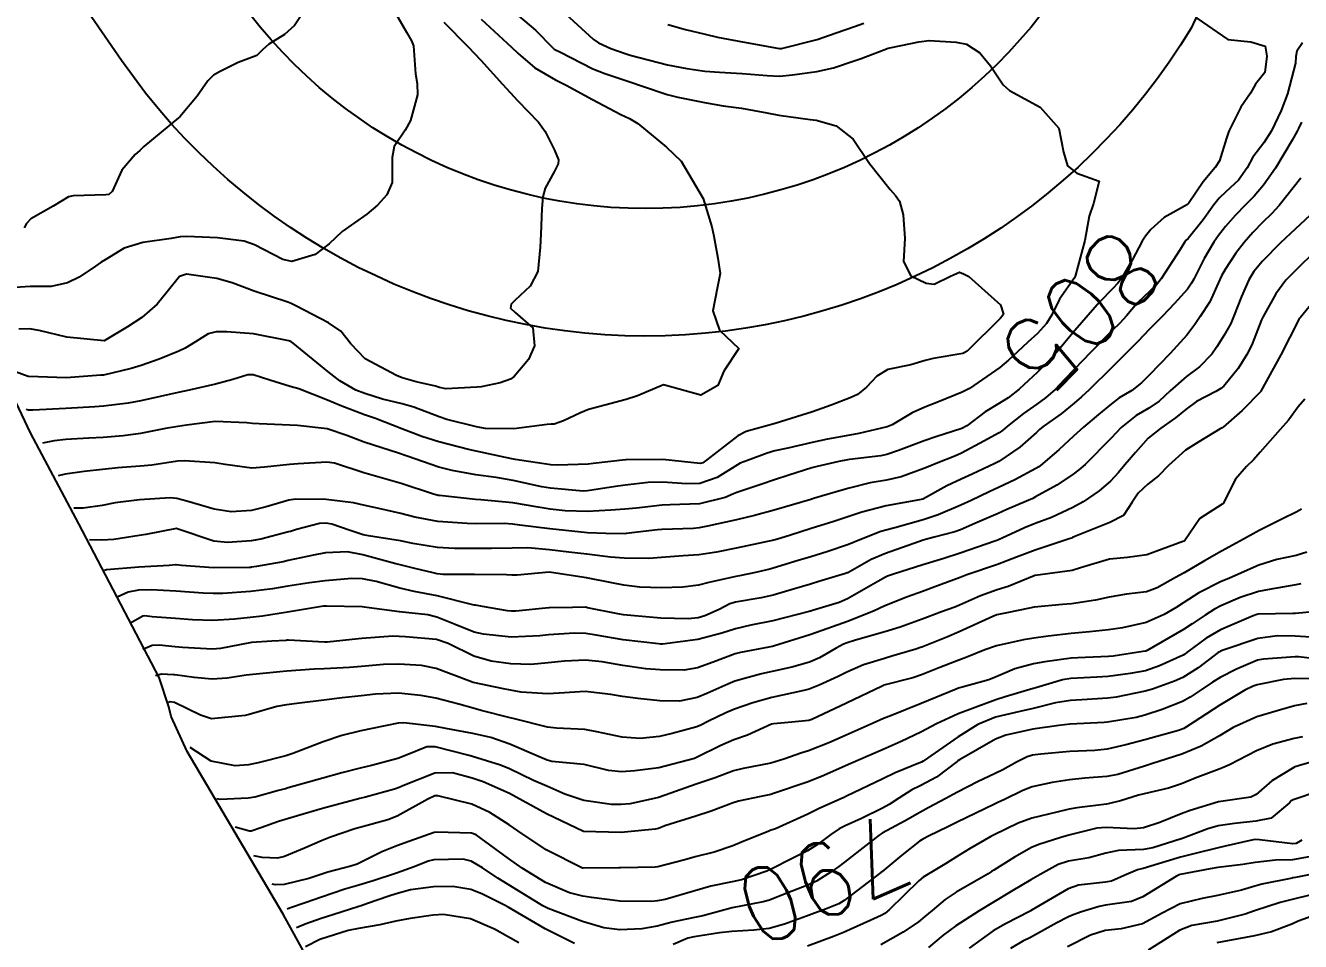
# Model space of a CAD drawing. Header units: metres. Extents: x 307586 to 320046, y 7427249 to 7434250.
# Drawn here: x 318120.9 to 318189.2, y 7430196.3 to 7430245.4 of the extents above; entities that cross this region are included whole.
import ezdxf
from ezdxf.enums import TextEntityAlignment as Align

# ---------------------------------------------------------------- set-up
doc = ezdxf.new("R2010")
doc.units = ezdxf.units.M
doc.header["$MEASUREMENT"] = 0
for name, color, linetype in [('Area', 45, 'Continuous'), ('Cotas', 45, 'Continuous'), ('Curvas de Nivel 1m', 11, 'Continuous'), ('Curvas de Nivel 5m', 15, 'Continuous'), ('Vias Primárias', 230, 'Continuous')]:
    doc.layers.add(name, color=color, linetype=linetype)
doc.styles.add('Style-STANDARD', font='STANDARD.shx')

msp = doc.modelspace()

# ---------------------------------------------------------------- linework, layer by layer
at = {"layer": 'Area'}
msp.add_polyline3d([(318142.109, 7430184.378, 797.531), (318134.734, 7430197.795, 803.901), (318129.588, 7430206.513, 803.101), (318128.728, 7430208.4, 803.781), (318128.602, 7430208.923, 811.912), (318128.084, 7430210.49, 807.551), (318123.781, 7430218.721, 817.441), (318121.199, 7430223.611, 818.561), (318119.01, 7430228.187, 828.831)], dxfattribs=at)
at = {"layer": 'Curvas de Nivel 1m', "flags": 128}
for points, elevation in [([(318149.661, 7430246.247), (318151.338, 7430244.715), (318151.627, 7430244.517), (318152.286, 7430244.216), (318153.066, 7430243.939), (318153.329, 7430243.857), (318153.805, 7430243.718), (318155.324, 7430243.334), (318156.364, 7430243.128), (318157.321, 7430242.994), (318158.104, 7430242.932), (318159.32, 7430242.864), (318160.675, 7430242.761), (318161.319, 7430242.734), (318162.016, 7430242.796), (318163.322, 7430242.981), (318164.22, 7430243.175), (318165.328, 7430243.556), (318165.704, 7430243.681), (318166.677, 7430244.047), (318167.158, 7430244.219), (318167.336, 7430244.259), (318168.794, 7430244.566), (318169.342, 7430244.646), (318170.789, 7430244.548), (318171.34, 7430244.446), (318172.054, 7430243.979), (318172.635, 7430243.28), (318173.316, 7430242.254), (318173.647, 7430241.957), (318175.3, 7430241.071), (318176.286, 7430239.93), (318176.549, 7430238.648), (318176.757, 7430237.925), (318177.259, 7430237.53), (318178.456, 7430237.103), (318178.144, 7430235.906), (318177.924, 7430235.218), (318177.691, 7430233.913), (318177.194, 7430232.058), (318177.159, 7430231.955), (318177.142, 7430231.921), (318176.327, 7430230.777), (318175.92, 7430229.932), (318175.635, 7430229.459), (318175.153, 7430228.937), (318174.63, 7430228.463), (318174.076, 7430227.951), (318173.597, 7430227.497), (318173.134, 7430227.103), (318171.5, 7430225.984), (318171.261, 7430225.847), (318171.12, 7430225.776), (318169.848, 7430225.266), (318169.108, 7430224.983), (318168.44, 7430224.682), (318167.366, 7430224.036), (318167.092, 7430223.923), (318165.576, 7430223.567), (318165.087, 7430223.479), (318163.896, 7430223.26), (318163.083, 7430223.088), (318161.767, 7430222.787), (318161.078, 7430222.638), (318160.67, 7430222.521), (318159.62, 7430222.125), (318159.227, 7430221.972), (318159.069, 7430221.889), (318157.991, 7430221.214), (318157.054, 7430220.891), (318156.354, 7430220.866), (318155.055, 7430220.962), (318154.296, 7430220.945), (318153.052, 7430220.806), (318152.531, 7430220.727), (318151.047, 7430220.491), (318150.801, 7430220.478), (318149.049, 7430220.637), (318148.593, 7430220.714), (318147.054, 7430221.048), (318146.14, 7430221.206), (318145.059, 7430221.359), (318143.788, 7430221.586), (318143.065, 7430221.767), (318141.385, 7430222.345), (318141.155, 7430222.43), (318141.074, 7430222.46), (318140.906, 7430222.52), (318139.08, 7430223.1), (318138.152, 7430223.452), (318137.087, 7430223.82), (318135.502, 7430224.003), (318135.089, 7430224.009), (318133.443, 7430224.082), (318133.09, 7430224.1), (318132.78, 7430224.135), (318131.09, 7430224.214), (318129.555, 7430224.018), (318129.087, 7430223.943), (318128.422, 7430223.836), (318127.083, 7430223.569), (318126.166, 7430223.445), (318125.081, 7430223.358), (318124.315, 7430223.314), (318123.08, 7430223.244), (318122.47, 7430223.178), (318121.843, 7430223.05)], 806), ([(318145.348, 7430245.789), (318146.975, 7430244.284), (318147.329, 7430243.937), (318148.223, 7430243.168), (318149.316, 7430242.536), (318149.89, 7430242.244), (318151.301, 7430241.468), (318152.82, 7430240.677), (318153.287, 7430240.457), (318153.74, 7430240.195), (318155.27, 7430238.926), (318156.067, 7430238.172), (318157.233, 7430236.16), (318157.704, 7430234.639), (318157.802, 7430234.151), (318158.019, 7430232.966), (318158.151, 7430232.146), (318157.99, 7430231.338), (318157.76, 7430230.151), (318158.115, 7430229.108), (318159.143, 7430228.13), (318158.352, 7430226.914), (318158.023, 7430226.146), (318157.108, 7430225.625), (318155.113, 7430226.18), (318153.718, 7430225.583), (318153.105, 7430225.389), (318151.976, 7430225.091), (318151.099, 7430224.859), (318150.663, 7430224.669), (318149.75, 7430224.243), (318149.262, 7430224.077), (318149.091, 7430224.062), (318148.887, 7430224.049), (318147.088, 7430223.813), (318145.549, 7430223.835), (318145.089, 7430223.919), (318143.502, 7430224.316), (318143.094, 7430224.454), (318141.735, 7430224.976), (318141.101, 7430225.153), (318140.054, 7430225.41), (318139.106, 7430225.708), (318138.627, 7430225.897), (318137.766, 7430226.39), (318137.12, 7430226.891), (318135.266, 7430228.419), (318135.144, 7430228.493), (318135.031, 7430228.534), (318133.148, 7430228.914), (318131.713, 7430229.026), (318131.148, 7430229.025), (318130.715, 7430228.907), (318130.041, 7430228.481), (318129.481, 7430228.144), (318129.135, 7430227.979), (318128.087, 7430227.547), (318127.123, 7430227.21), (318126.592, 7430227.054), (318125.115, 7430226.704), (318124.97, 7430226.687), (318123.113, 7430226.56), (318121.113, 7430226.618), (318121.077, 7430226.627), (318119.903, 7430227.05)], 808), ([(318143.346, 7430245.617), (318144.622, 7430244.307), (318145.326, 7430243.578), (318146.492, 7430242.288), (318147.3, 7430241.408), (318148.415, 7430240.263), (318148.77, 7430239.75), (318149.268, 7430238.766), (318149.483, 7430238.248), (318149.476, 7430238.032), (318149.253, 7430237.597), (318148.778, 7430236.718), (318148.645, 7430236.259), (318148.593, 7430235.626), (318148.533, 7430234.26), (318148.507, 7430233.561), (318148.384, 7430232.262), (318147.976, 7430231.473), (318147.169, 7430230.714), (318146.954, 7430230.494), (318146.915, 7430230.282), (318147.161, 7430230.058), (318148.116, 7430229.229), (318148.206, 7430228.264), (318147.873, 7430227.528), (318147.118, 7430226.617), (318146.921, 7430226.477), (318146.359, 7430226.288), (318145.338, 7430226.071), (318145.11, 7430226.047), (318143.455, 7430225.971), (318143.11, 7430226.042), (318142.89, 7430226.102), (318141.851, 7430226.339), (318141.116, 7430226.549), (318140.799, 7430226.672), (318139.131, 7430227.57), (318138.354, 7430228.382), (318137.817, 7430229.057), (318137.154, 7430229.499), (318135.408, 7430230.418), (318135.165, 7430230.542), (318134.979, 7430230.609), (318133.174, 7430231.205), (318131.999, 7430231.639), (318131.184, 7430231.878), (318129.556, 7430232.118), (318129.185, 7430231.992), (318128.512, 7430231.161), (318127.984, 7430230.508), (318127.156, 7430229.788), (318126.392, 7430229.286), (318125.143, 7430228.54), (318123.145, 7430228.734), (318121.656, 7430229.091), (318121.149, 7430229.174), (318120.578, 7430229.167)], 809), ([(318135.734, 7430246.031), (318135.343, 7430245.436), (318134.806, 7430244.958), (318133.972, 7430244.434), (318133.632, 7430244.135), (318133.327, 7430243.83), (318132.324, 7430243.456), (318131.318, 7430242.964), (318131.008, 7430242.781), (318130.695, 7430242.476), (318130.131, 7430241.651), (318129.285, 7430240.645), (318129.207, 7430240.568), (318129.118, 7430240.492), (318127.267, 7430238.947), (318127.046, 7430238.741), (318126.806, 7430238.525), (318126.092, 7430237.69), (318125.567, 7430236.537), (318125.384, 7430236.386), (318125.231, 7430236.356), (318123.473, 7430236.315), (318123.23, 7430236.249), (318122.402, 7430235.75), (318121.218, 7430235.081), (318120.98, 7430234.828), (318120.849, 7430234.594)], 811), ([(318147.35, 7430245.952), (318148.261, 7430245.185), (318149.18, 7430244.252), (318149.262, 7430244.181), (318149.332, 7430244.136), (318149.55, 7430244.028), (318151.322, 7430243.126), (318151.966, 7430242.867), (318153.315, 7430242.425), (318153.988, 7430242.193), (318155.306, 7430241.735), (318155.883, 7430241.595), (318157.3, 7430241.311), (318158.302, 7430241.141), (318159.296, 7430241.001), (318160.646, 7430240.763), (318161.291, 7430240.641), (318162.973, 7430240.4), (318163.287, 7430240.363), (318164.371, 7430240.069), (318165.276, 7430239.345), (318166.147, 7430238.051), (318167.249, 7430236.641), (318167.546, 7430236.336), (318167.75, 7430236.032), (318167.961, 7430235.3), (318168.042, 7430234.028), (318167.965, 7430232.793), (318168.355, 7430232.023), (318169.187, 7430231.625), (318169.611, 7430231.581), (318170.497, 7430231.997), (318170.963, 7430232.224), (318171.194, 7430232.128), (318171.289, 7430232.083), (318171.469, 7430231.986), (318173.171, 7430230.475), (318173.322, 7430229.958), (318173.265, 7430229.856), (318173.161, 7430229.758), (318171.387, 7430227.986), (318171.142, 7430227.861), (318169.561, 7430227.584), (318169.138, 7430227.476), (318168.369, 7430227.255), (318167.132, 7430226.991), (318166.54, 7430226.635), (318165.985, 7430226.051), (318165.507, 7430225.666), (318165.114, 7430225.472), (318164.094, 7430225.079), (318163.099, 7430224.728), (318161.093, 7430224.11), (318159.539, 7430223.675), (318159.086, 7430223.441), (318157.441, 7430222.154), (318157.226, 7430222.002), (318157.07, 7430221.968), (318155.073, 7430222.18), (318153.11, 7430222.162), (318153.072, 7430222.158), (318151.342, 7430221.953), (318151.068, 7430221.929), (318149.442, 7430221.871), (318149.068, 7430221.896), (318147.169, 7430222.181), (318147.072, 7430222.199), (318146.642, 7430222.284), (318145.076, 7430222.616), (318144.671, 7430222.71), (318143.081, 7430223.121), (318142.165, 7430223.415), (318141.088, 7430223.824), (318139.681, 7430224.364), (318139.095, 7430224.577), (318137.784, 7430225.074), (318137.103, 7430225.361), (318135.567, 7430225.957), (318135.11, 7430226.093), (318134.022, 7430226.431), (318133.117, 7430226.717), (318132.842, 7430226.719), (318132.029, 7430226.456), (318131.11, 7430226.206), (318129.703, 7430225.888), (318129.106, 7430225.758), (318128.15, 7430225.551), (318127.101, 7430225.323), (318126.426, 7430225.2), (318125.098, 7430225.029), (318124.647, 7430224.995), (318123.096, 7430224.904), (318121.32, 7430224.811), (318121.095, 7430224.819), (318120.963, 7430224.85)], 807), ([(318189.344, 7430244.515), (318189.045, 7430244.067), (318189, 7430243.775), (318188.971, 7430243.417), (318188.549, 7430241.781), (318188.209, 7430240.877), (318187.69, 7430239.794), (318187.276, 7430239.158), (318186.691, 7430238.383), (318186.385, 7430237.809), (318185.927, 7430237.142), (318185.25, 7430236.521), (318184.883, 7430236.187), (318184.607, 7430235.826), (318184.034, 7430235.028), (318183.216, 7430234.029), (318183.122, 7430233.934), (318183.045, 7430233.843), (318182.802, 7430233.439), (318181.784, 7430231.861), (318181.519, 7430231.534), (318181.183, 7430231.21), (318180.498, 7430230.551), (318179.914, 7430229.882), (318179.558, 7430229.487), (318179.155, 7430229.086), (318177.99, 7430227.907), (318177.134, 7430227.019), (318176.597, 7430226.456), (318176.09, 7430225.93), (318175.576, 7430225.475), (318175.111, 7430225.137), (318174.407, 7430224.643), (318173.542, 7430223.956), (318173.298, 7430223.75), (318173.089, 7430223.612), (318172.273, 7430223.161), (318171.078, 7430222.512), (318170.717, 7430222.353), (318169.803, 7430222.003), (318169.29, 7430221.787), (318169.068, 7430221.689), (318167.85, 7430221.239), (318167.058, 7430221.072), (318166.183, 7430220.921), (318165.051, 7430220.63), (318164.609, 7430220.505), (318163.14, 7430220.079), (318163.066, 7430220.056), (318163.043, 7430220.05), (318162.997, 7430220.035), (318161.036, 7430219.461), (318159.991, 7430219.163), (318159.031, 7430218.94), (318157.475, 7430218.601), (318157.026, 7430218.509), (318156.715, 7430218.474), (318155.025, 7430218.43), (318154.797, 7430218.41), (318153.112, 7430218.199), (318153.034, 7430218.189), (318152.029, 7430218.215), (318151.034, 7430218.241), (318149.025, 7430218.46), (318147.41, 7430218.658), (318147.027, 7430218.711), (318146.569, 7430218.743), (318145.027, 7430218.733), (318144.588, 7430218.744), (318143.028, 7430218.859), (318141.781, 7430219.089), (318141.032, 7430219.28), (318139.854, 7430219.542), (318139.036, 7430219.726), (318138.509, 7430219.85), (318137.039, 7430220.036), (318135.405, 7430220.051), (318135.039, 7430219.994), (318133.828, 7430219.639), (318133.033, 7430219.448), (318131.95, 7430219.374), (318131.033, 7430219.507), (318129.579, 7430219.943), (318129.039, 7430220.089), (318128.671, 7430220.127), (318127.038, 7430220.019), (318125.725, 7430219.844), (318125.035, 7430219.712), (318124.011, 7430219.572), (318123.523, 7430219.57)], 804), ([(318189.29, 7430240.253), (318189.137, 7430239.921), (318189.059, 7430239.773), (318188.796, 7430239.295), (318187.903, 7430237.79), (318187.254, 7430236.882), (318186.755, 7430236.298), (318186.28, 7430235.81), (318185.768, 7430235.282), (318185.226, 7430234.664), (318184.851, 7430234.192), (318184.593, 7430233.826), (318184.081, 7430232.954), (318183.528, 7430231.837), (318183.408, 7430231.619), (318183.185, 7430231.309), (318182.495, 7430230.529), (318181.84, 7430229.86), (318181.156, 7430229.158), (318180.525, 7430228.5), (318179.91, 7430227.882), (318179.528, 7430227.498), (318179.135, 7430227.105), (318177.927, 7430225.908), (318177.505, 7430225.527), (318177.112, 7430225.191), (318176.411, 7430224.619), (318175.454, 7430223.936), (318175.25, 7430223.78), (318175.09, 7430223.624), (318174.203, 7430222.828), (318173.074, 7430222.071), (318172.863, 7430221.963), (318171.659, 7430221.386), (318171.06, 7430221.118), (318170.294, 7430220.758), (318169.044, 7430220.058), (318169.006, 7430220.048), (318168.827, 7430220.013), (318167.039, 7430219.691), (318165.742, 7430219.347), (318165.033, 7430219.114), (318164.244, 7430218.854), (318163.027, 7430218.468), (318161.869, 7430218.097), (318161.224, 7430217.903), (318161.019, 7430217.847), (318159.598, 7430217.54), (318159.012, 7430217.413), (318157.947, 7430217.208), (318157.007, 7430217.071), (318156.165, 7430217.003), (318155.004, 7430216.912), (318154.317, 7430216.873), (318153.003, 7430216.886), (318152.276, 7430216.939), (318151.006, 7430217.09), (318150.034, 7430217.213), (318149.009, 7430217.33), (318147.848, 7430217.43), (318147.01, 7430217.429), (318145.897, 7430217.399), (318145.009, 7430217.398), (318143.917, 7430217.403), (318143.01, 7430217.451), (318141.674, 7430217.679), (318141.015, 7430217.812), (318139.306, 7430218.079), (318139.02, 7430218.143), (318138.271, 7430218.381), (318137.339, 7430218.708), (318137.027, 7430218.769), (318136.684, 7430218.745), (318135.448, 7430218.416), (318135.119, 7430218.321), (318135.021, 7430218.295), (318133.539, 7430217.911), (318133.014, 7430217.822), (318131.755, 7430217.716), (318131.013, 7430217.795), (318129.05, 7430218.462), (318129.023, 7430218.468), (318127.373, 7430218.159), (318127.017, 7430218.103), (318125.656, 7430217.891), (318125.012, 7430217.841), (318124.353, 7430217.86)], 803), ([(318189.258, 7430237.257), (318188.107, 7430235.787), (318187.688, 7430235.342), (318187.229, 7430234.9), (318186.688, 7430234.338), (318186.22, 7430233.81), (318185.778, 7430233.244), (318185.198, 7430232.358), (318185.002, 7430232.015), (318184.912, 7430231.823), (318184.384, 7430230.619), (318183.872, 7430229.833), (318183.577, 7430229.417), (318183.153, 7430228.838), (318182.255, 7430227.853), (318181.131, 7430226.702), (318180.722, 7430226.279), (318180.205, 7430225.879), (318179.531, 7430225.472), (318179.112, 7430225.163), (318178.419, 7430224.584), (318177.622, 7430223.912), (318177.088, 7430223.429), (318176.304, 7430222.704), (318175.427, 7430221.936), (318175.224, 7430221.785), (318175.069, 7430221.692), (318173.928, 7430221.083), (318173.054, 7430220.67), (318172.569, 7430220.448), (318171.588, 7430219.982), (318171.04, 7430219.717), (318169.837, 7430219.2), (318169.032, 7430218.936), (318167.501, 7430218.506), (318167.026, 7430218.39), (318166.755, 7430218.313), (318166.074, 7430218.049), (318165.327, 7430217.749), (318165.016, 7430217.622), (318163.857, 7430217.225), (318163.006, 7430216.962), (318162.333, 7430216.76), (318160.996, 7430216.346), (318160.81, 7430216.297), (318160.039, 7430216.12), (318159.186, 7430215.933), (318158.991, 7430215.898), (318157.545, 7430215.587), (318156.986, 7430215.437), (318156.145, 7430215.323), (318154.984, 7430215.29), (318153.845, 7430215.33), (318152.985, 7430215.442), (318152.344, 7430215.567), (318150.989, 7430215.828), (318149.117, 7430216.124), (318148.992, 7430216.133), (318147.276, 7430215.981), (318146.99, 7430215.974), (318146.701, 7430215.985), (318144.99, 7430216.006), (318143.302, 7430216.005), (318142.99, 7430216.05), (318142.765, 7430216.098), (318141.782, 7430216.338), (318140.996, 7430216.532), (318140.761, 7430216.588), (318139.003, 7430217.057), (318138.172, 7430217.216), (318137.004, 7430217.169), (318136.367, 7430217.042), (318134.998, 7430216.751), (318134.724, 7430216.696), (318133.304, 7430216.437), (318133.037, 7430216.395), (318132.992, 7430216.386), (318132.937, 7430216.386), (318130.992, 7430216.361), (318129.292, 7430216.487), (318128.993, 7430216.523), (318128.959, 7430216.525), (318128.617, 7430216.496), (318126.992, 7430216.395), (318125.271, 7430216.255), (318125.153, 7430216.22)], 802), ([(318189.744, 7430235.256), (318189.228, 7430234.768), (318188.713, 7430234.285), (318188.179, 7430233.786), (318187.203, 7430232.807), (318186.748, 7430232.254), (318186.478, 7430231.807), (318186.082, 7430230.908), (318185.66, 7430229.815), (318185.508, 7430229.468), (318185.153, 7430228.833), (318184.761, 7430228.209), (318184.496, 7430227.826), (318183.824, 7430227.145), (318183.131, 7430226.632), (318182.251, 7430225.853), (318181.675, 7430225.301), (318181.109, 7430224.934), (318180.44, 7430224.54), (318179.633, 7430223.885), (318179.37, 7430223.608), (318179.087, 7430223.298), (318177.7, 7430221.911), (318177.368, 7430221.616), (318177.065, 7430221.381), (318176.192, 7430220.793), (318175.046, 7430220.164), (318174.895, 7430220.091), (318174.565, 7430219.945), (318173.506, 7430219.487), (318173.036, 7430219.281), (318171.797, 7430218.745), (318171.027, 7430218.395), (318170.73, 7430218.288), (318169.61, 7430218.004), (318169.144, 7430217.887), (318169.021, 7430217.851), (318168.776, 7430217.768), (318167.014, 7430217.141), (318166.243, 7430216.809), (318164.994, 7430216.107), (318164.961, 7430216.093), (318164.86, 7430216.061), (318163.43, 7430215.634), (318162.987, 7430215.495), (318162.125, 7430215.233), (318160.981, 7430214.896), (318160.343, 7430214.753), (318158.977, 7430214.526), (318158.67, 7430214.439), (318158.086, 7430214.139), (318157.332, 7430213.784), (318156.968, 7430213.678), (318156.439, 7430213.63), (318154.968, 7430213.668), (318153.362, 7430213.803), (318152.969, 7430213.85), (318152.668, 7430213.903), (318151.042, 7430214.229), (318150.988, 7430214.244), (318150.954, 7430214.249), (318150.24, 7430214.237), (318149.001, 7430214.222), (318148.973, 7430214.219), (318147.194, 7430214.045), (318146.971, 7430214.037), (318146.754, 7430214.057), (318145.412, 7430214.293), (318145.036, 7430214.362), (318144.974, 7430214.366), (318144.894, 7430214.381), (318142.978, 7430214.871), (318141.746, 7430215.104), (318140.982, 7430215.274), (318139.71, 7430215.639), (318138.987, 7430215.781), (318138.408, 7430215.797), (318136.986, 7430215.678), (318136.14, 7430215.564), (318134.983, 7430215.381), (318134.164, 7430215.246), (318132.979, 7430215.094), (318131.501, 7430214.985), (318130.978, 7430214.982), (318130.444, 7430215.01), (318128.979, 7430215.11), (318127.657, 7430215.181), (318126.979, 7430215.169), (318126.427, 7430215.07), (318125.833, 7430214.8)], 801), ([(318190.106, 7430230.834), (318189.218, 7430229.769), (318189.196, 7430229.737), (318189.162, 7430229.68), (318188.187, 7430227.784), (318187.123, 7430225.831), (318187.111, 7430225.812), (318186.124, 7430224.794), (318185.094, 7430223.913), (318185.037, 7430223.877), (318184.94, 7430223.822), (318183.792, 7430223.127), (318183.081, 7430222.673), (318182.172, 7430221.854), (318181.632, 7430221.294), (318181.058, 7430220.849), (318180.548, 7430220.377), (318180.228, 7430219.878), (318179.754, 7430219.165), (318179.032, 7430218.791), (318177.157, 7430218.051), (318177.024, 7430217.984), (318176.98, 7430217.964), (318176.848, 7430217.922), (318175.017, 7430217.32), (318174.026, 7430216.937), (318173.009, 7430216.553), (318171.371, 7430215.984), (318171.104, 7430215.886), (318171.001, 7430215.846), (318169.656, 7430215.34), (318168.989, 7430215.101), (318168.188, 7430214.815), (318166.977, 7430214.323), (318166.363, 7430214.039), (318164.967, 7430213.481), (318163.921, 7430213.113), (318162.96, 7430212.771), (318161.01, 7430212.165), (318160.953, 7430212.15), (318160.919, 7430212.144), (318160.752, 7430212.112), (318159.243, 7430211.833), (318158.947, 7430211.753), (318157.769, 7430211.313), (318156.936, 7430211.008), (318156.212, 7430210.882), (318154.934, 7430210.889), (318154.173, 7430210.949), (318152.937, 7430211.135), (318151.832, 7430211.324), (318150.941, 7430211.41), (318149.812, 7430211.369), (318148.938, 7430211.27), (318148.008, 7430211.189), (318146.937, 7430211.214), (318145.869, 7430211.356), (318144.943, 7430211.628), (318143.567, 7430212.314), (318142.955, 7430212.525), (318141.279, 7430212.668), (318140.956, 7430212.69), (318140.601, 7430212.709), (318138.955, 7430212.569), (318138.773, 7430212.554), (318137.086, 7430212.389), (318136.964, 7430212.379), (318136.634, 7430212.395), (318135.02, 7430212.485), (318134.954, 7430212.48), (318134.9, 7430212.474), (318134.124, 7430212.428), (318133.032, 7430212.359), (318132.952, 7430212.349), (318131.371, 7430212.04), (318130.946, 7430212.005), (318129.346, 7430212.087), (318128.947, 7430212.125), (318128.085, 7430212.217), (318127.715, 7430212.196), (318127.213, 7430211.98)], 799), ([(318189.478, 7430225.405), (318189.111, 7430224.99), (318188.598, 7430224.28), (318188.153, 7430223.784), (318187.081, 7430222.563), (318186.724, 7430222.156), (318186.345, 7430221.807), (318185.762, 7430221.113), (318185.096, 7430219.819), (318185.042, 7430219.776), (318183.855, 7430219.011), (318183.044, 7430217.84), (318182.983, 7430217.801), (318181.015, 7430217.066), (318179.972, 7430216.921), (318179.012, 7430216.827), (318177.46, 7430216.358), (318177.006, 7430216.229), (318175.019, 7430215.956), (318175.003, 7430215.954), (318174.969, 7430215.94), (318173.575, 7430215.373), (318172.991, 7430215.184), (318172.094, 7430214.866), (318170.978, 7430214.36), (318170.717, 7430214.252), (318170.012, 7430214), (318169.249, 7430213.728), (318168.969, 7430213.622), (318167.792, 7430213.194), (318166.962, 7430212.942), (318165.398, 7430212.494), (318164.956, 7430212.347), (318164.751, 7430212.266), (318164.356, 7430212.066), (318163.472, 7430211.547), (318162.941, 7430211.317), (318161.988, 7430211.043), (318160.933, 7430210.813), (318160.362, 7430210.685), (318158.925, 7430210.289), (318158.811, 7430210.245), (318158.557, 7430210.134), (318157.442, 7430209.621), (318156.916, 7430209.422), (318155.975, 7430209.226), (318154.913, 7430209.235), (318153.74, 7430209.366), (318152.916, 7430209.465), (318152.288, 7430209.581), (318150.918, 7430209.74), (318149.515, 7430209.646), (318148.917, 7430209.616), (318147.482, 7430209.7), (318146.918, 7430209.802), (318146.532, 7430209.888), (318144.922, 7430210.224), (318144.678, 7430210.302), (318142.933, 7430210.977), (318142.137, 7430211.13), (318140.936, 7430211.198), (318140.117, 7430211.176), (318138.934, 7430211.08), (318138.279, 7430211.03), (318136.931, 7430210.95), (318136.4, 7430210.928), (318134.929, 7430210.826), (318134.56, 7430210.792), (318132.926, 7430210.637), (318132.751, 7430210.617), (318131.724, 7430210.458), (318130.922, 7430210.394), (318129.968, 7430210.48), (318128.925, 7430210.623), (318128.852, 7430210.636), (318128.205, 7430210.666), (318127.893, 7430210.57)], 798), ([(318189.291, 7430219.517), (318189.039, 7430219.376), (318188.239, 7430218.982), (318187.029, 7430218.362), (318186.021, 7430217.805), (318185.017, 7430217.267), (318184.093, 7430216.748), (318183.006, 7430216.104), (318182.542, 7430215.847), (318181.555, 7430215.301), (318180.991, 7430215.084), (318179.915, 7430214.955), (318178.987, 7430214.8), (318178.255, 7430214.626), (318176.981, 7430214.437), (318176.499, 7430214.399), (318174.978, 7430214.249), (318174.716, 7430214.204), (318173.514, 7430213.955), (318173.064, 7430213.867), (318172.972, 7430213.839), (318172.764, 7430213.756), (318170.962, 7430212.937), (318170.298, 7430212.658), (318168.954, 7430212.117), (318168.875, 7430212.09), (318168.63, 7430212.013), (318167.35, 7430211.623), (318166.945, 7430211.511), (318165.821, 7430211.166), (318164.934, 7430210.774), (318164.462, 7430210.533), (318163.457, 7430210.075), (318162.921, 7430209.866), (318162.623, 7430209.787), (318160.916, 7430209.415), (318159.899, 7430209.134), (318158.91, 7430208.795), (318158.446, 7430208.596), (318157.523, 7430208.144), (318157.116, 7430207.931), (318156.898, 7430207.848), (318155.578, 7430207.485), (318154.89, 7430207.316), (318153.867, 7430207.212), (318152.889, 7430207.281), (318151.536, 7430207.578), (318150.895, 7430207.698), (318149.372, 7430207.769), (318148.896, 7430207.817), (318147.136, 7430208.268), (318146.904, 7430208.331), (318145.335, 7430208.721), (318144.908, 7430208.84), (318144.154, 7430209.064), (318142.913, 7430209.372), (318142.106, 7430209.524), (318140.916, 7430209.638), (318139.689, 7430209.589), (318138.914, 7430209.506), (318137.897, 7430209.396), (318136.912, 7430209.278), (318135.608, 7430209.108), (318134.909, 7430209.027), (318134.398, 7430208.935), (318132.904, 7430208.5), (318132.692, 7430208.443), (318130.9, 7430208.269), (318130.295, 7430208.476), (318128.909, 7430209.141), (318128.681, 7430209.183), (318128.583, 7430209.15)], 797), ([(318189.575, 7430217.206), (318189.016, 7430217.03), (318187.981, 7430216.812), (318187.01, 7430216.509), (318185.434, 7430215.814), (318185.135, 7430215.684), (318185, 7430215.625), (318183.8, 7430215.023), (318182.983, 7430214.505), (318182.581, 7430214.244), (318181.932, 7430213.856), (318180.969, 7430213.437), (318179.702, 7430213.147), (318178.964, 7430213.037), (318177.932, 7430212.932), (318176.962, 7430212.845), (318175.731, 7430212.699), (318174.959, 7430212.598), (318174.399, 7430212.505), (318172.955, 7430212.183), (318172.329, 7430211.969), (318171.358, 7430211.573), (318170.944, 7430211.415), (318169.924, 7430211.014), (318168.932, 7430210.626), (318168.468, 7430210.476), (318166.924, 7430210.071), (318166.892, 7430210.062), (318166.828, 7430210.031), (318164.913, 7430209.107), (318163.063, 7430208.237), (318162.904, 7430208.19), (318161.995, 7430208.094), (318161.005, 7430208.005), (318160.901, 7430207.976), (318159.611, 7430207.404), (318158.888, 7430207.145), (318158.182, 7430206.839), (318156.873, 7430206.189), (318156.849, 7430206.175), (318156.774, 7430206.151), (318154.868, 7430205.649), (318153.583, 7430205.475), (318152.865, 7430205.427), (318152.163, 7430205.508), (318150.869, 7430205.825), (318149.134, 7430205.984), (318148.871, 7430206.055), (318148.418, 7430206.255), (318146.883, 7430206.91), (318145.864, 7430207.262), (318144.891, 7430207.49), (318143.456, 7430207.753), (318142.896, 7430207.855), (318141.194, 7430208.05), (318140.898, 7430208.036), (318139.5, 7430207.758), (318138.892, 7430207.63), (318137.885, 7430207.383), (318136.883, 7430207.044), (318135.253, 7430206.414), (318134.872, 7430206.296), (318133.389, 7430205.914), (318132.867, 7430205.808), (318132.168, 7430205.753), (318130.868, 7430206.008), (318129.753, 7430206.73)], 796), ([(318190.645, 7430214.086), (318188.975, 7430213.919), (318188.834, 7430213.912), (318186.974, 7430213.888), (318186.896, 7430213.87), (318186.707, 7430213.794), (318184.965, 7430213.048), (318184.188, 7430212.6), (318183.172, 7430211.838), (318183.047, 7430211.743), (318182.951, 7430211.686), (318181.695, 7430211.105), (318180.938, 7430210.852), (318180.118, 7430210.695), (318178.933, 7430210.543), (318178.328, 7430210.5), (318176.931, 7430210.43), (318176.488, 7430210.358), (318175.058, 7430209.938), (318174.922, 7430209.894), (318173.427, 7430209.446), (318172.916, 7430209.284), (318171.812, 7430208.877), (318170.908, 7430208.534), (318169.745, 7430208.002), (318168.898, 7430207.56), (318167.853, 7430207.061), (318166.889, 7430206.633), (318165.564, 7430206.05), (318164.87, 7430205.745), (318163.701, 7430205.236), (318162.861, 7430204.902), (318161.007, 7430204.26), (318160.854, 7430204.215), (318160.769, 7430204.196), (318160.327, 7430204.115), (318159.127, 7430203.851), (318158.849, 7430203.764), (318157.66, 7430203.327), (318156.842, 7430203.057), (318155.187, 7430202.526), (318154.835, 7430202.392), (318154.664, 7430202.353), (318153.021, 7430202.198), (318152.851, 7430202.182), (318152.833, 7430202.181), (318150.833, 7430202.23), (318148.842, 7430203.169), (318146.853, 7430204.27), (318145.457, 7430204.889), (318144.861, 7430205.098), (318143.806, 7430205.368), (318142.863, 7430205.355), (318141.23, 7430204.717), (318140.855, 7430204.548), (318140.704, 7430204.502), (318140.179, 7430204.357), (318139.14, 7430204.077), (318138.849, 7430204), (318137.564, 7430203.665), (318136.844, 7430203.462), (318135.498, 7430203.068), (318134.837, 7430202.878), (318134.485, 7430202.775), (318133.532, 7430202.433), (318133.02, 7430202.248), (318132.926, 7430202.249), (318132.163, 7430202.46)], 794), ([(318190.09, 7430212.63), (318188.962, 7430212.705), (318188.013, 7430212.729), (318186.961, 7430212.574), (318185.093, 7430211.957), (318184.954, 7430211.899), (318184.903, 7430211.871), (318184.839, 7430211.821), (318183.763, 7430211.009), (318182.933, 7430210.493), (318182.489, 7430210.287), (318181.314, 7430209.864), (318180.922, 7430209.747), (318179.364, 7430209.44), (318178.918, 7430209.384), (318177.531, 7430209.29), (318176.916, 7430209.25), (318176.121, 7430209.128), (318174.912, 7430208.826), (318174.197, 7430208.66), (318172.907, 7430208.369), (318171.952, 7430207.974), (318170.896, 7430207.305), (318169.019, 7430206.009), (318168.939, 7430205.953), (318168.882, 7430205.925), (318167.523, 7430205.374), (318166.868, 7430205.055), (318164.912, 7430204.118), (318164.853, 7430204.092), (318164.831, 7430204.082), (318164.781, 7430204.061), (318163.455, 7430203.465), (318162.844, 7430203.161), (318161.111, 7430202.381), (318160.835, 7430202.276), (318160.712, 7430202.233), (318160.4, 7430202.114), (318159.294, 7430201.657), (318158.823, 7430201.463), (318157.831, 7430201.127), (318156.814, 7430200.865), (318156.252, 7430200.717), (318154.805, 7430200.336), (318154.668, 7430200.319), (318152.804, 7430200.279), (318152.727, 7430200.278), (318150.803, 7430200.26), (318150.766, 7430200.267), (318148.818, 7430201.246), (318147.313, 7430202.265), (318146.836, 7430202.592), (318145.802, 7430203.245), (318144.847, 7430203.689), (318143.024, 7430204.145), (318142.851, 7430204.135), (318142.485, 7430203.961), (318140.84, 7430203.049), (318140.34, 7430202.853), (318138.834, 7430202.447), (318138.772, 7430202.432), (318138.569, 7430202.373), (318137.277, 7430201.935), (318136.823, 7430201.756), (318135.876, 7430201.345), (318134.81, 7430200.89), (318134.431, 7430200.802), (318133.612, 7430200.834), (318133.153, 7430200.93)], 793), ([(318190.947, 7430211.388), (318189.131, 7430211.588), (318188.95, 7430211.594), (318187.258, 7430211.477), (318186.947, 7430211.411), (318185.806, 7430210.94), (318184.933, 7430210.484), (318184.525, 7430210.228), (318183.921, 7430209.83), (318183.328, 7430209.427), (318182.917, 7430209.2), (318181.833, 7430208.777), (318180.909, 7430208.459), (318180.441, 7430208.341), (318178.905, 7430208.09), (318178.724, 7430208.073), (318176.904, 7430207.979), (318176.285, 7430207.919), (318174.901, 7430207.718), (318173.45, 7430207.402), (318172.895, 7430207.176), (318170.967, 7430206.072), (318170.883, 7430206.017), (318170.848, 7430205.99), (318169.733, 7430205.138), (318168.863, 7430204.672), (318168.418, 7430204.456), (318167.729, 7430204.021), (318167.2, 7430203.676), (318166.847, 7430203.482), (318165.727, 7430202.932), (318164.838, 7430202.53), (318164.524, 7430202.376), (318164.076, 7430202.068), (318163.367, 7430201.532), (318162.82, 7430201.189), (318162.085, 7430200.82), (318160.804, 7430200.177), (318160.761, 7430200.153), (318160.655, 7430200.111), (318159.285, 7430199.638), (318158.797, 7430199.525), (318157.643, 7430199.293), (318156.792, 7430199.053), (318155.206, 7430198.593), (318154.786, 7430198.506), (318154.49, 7430198.478), (318152.786, 7430198.492), (318151.258, 7430198.694), (318150.788, 7430198.767), (318150.08, 7430198.947), (318148.795, 7430199.498), (318147.533, 7430200.263), (318146.811, 7430200.788), (318145.074, 7430202.051), (318144.83, 7430202.139), (318142.948, 7430202.202), (318142.831, 7430202.184), (318141.464, 7430201.699), (318140.82, 7430201.464), (318140.024, 7430201.148), (318138.805, 7430200.539), (318138.691, 7430200.484), (318138.357, 7430200.374), (318137.135, 7430200.051), (318136.798, 7430199.945), (318136.113, 7430199.717), (318134.793, 7430199.388), (318134.321, 7430199.373), (318134.143, 7430199.41)], 792), ([(318190.275, 7430210.414), (318188.933, 7430210.427), (318188.332, 7430210.376), (318186.928, 7430210.097), (318186.7, 7430210.02), (318186.268, 7430209.8), (318184.915, 7430209.005), (318184.2, 7430208.537), (318183.142, 7430207.838), (318182.994, 7430207.747), (318182.902, 7430207.708), (318182.706, 7430207.648), (318180.896, 7430207.138), (318179.89, 7430206.883), (318178.89, 7430206.647), (318178.216, 7430206.571), (318176.889, 7430206.524), (318175.333, 7430206.379), (318174.887, 7430206.315), (318174.594, 7430206.235), (318174.033, 7430205.948), (318173.288, 7430205.545), (318172.874, 7430205.339), (318171.944, 7430204.897), (318170.858, 7430204.347), (318170.63, 7430204.219), (318170.235, 7430203.996), (318169.335, 7430203.518), (318168.845, 7430203.248), (318168.06, 7430202.799), (318166.834, 7430202.138), (318166.659, 7430202.033), (318165.632, 7430201.237), (318164.811, 7430200.582), (318164.511, 7430200.359), (318164.098, 7430200.067), (318163.302, 7430199.571), (318162.795, 7430199.338), (318161.54, 7430198.848), (318160.787, 7430198.549), (318160.448, 7430198.452), (318158.783, 7430198.13), (318157.212, 7430197.71), (318156.775, 7430197.627), (318155.567, 7430197.373), (318154.768, 7430197.155), (318153.942, 7430197.011), (318152.764, 7430196.959), (318151.912, 7430197.067), (318150.771, 7430197.409), (318148.927, 7430198.102), (318148.782, 7430198.171), (318148.642, 7430198.251), (318146.794, 7430199.388), (318146.242, 7430199.723), (318145.413, 7430200.291), (318144.808, 7430200.648), (318144.373, 7430200.741), (318142.809, 7430200.706), (318142.5, 7430200.632), (318141.756, 7430200.336), (318140.799, 7430200.002), (318139.563, 7430199.594), (318138.793, 7430199.362), (318138.034, 7430199.134), (318136.786, 7430198.711), (318135.905, 7430198.403), (318135.075, 7430198.119), (318134.953, 7430198.07)], 791), ([(318189.355, 7430207.308), (318188.897, 7430207.209), (318187.76, 7430206.916), (318186.891, 7430206.559), (318185.446, 7430205.812), (318185.063, 7430205.635), (318184.879, 7430205.565), (318183.607, 7430205.097), (318182.867, 7430204.791), (318182.168, 7430204.546), (318180.859, 7430204.248), (318180.555, 7430204.175), (318179.593, 7430203.883), (318179.017, 7430203.723), (318178.851, 7430203.696), (318177.251, 7430203.504), (318176.848, 7430203.423), (318176.187, 7430203.261), (318174.843, 7430202.946), (318174.115, 7430202.672), (318172.834, 7430202.057), (318172.644, 7430201.963), (318171.501, 7430201.302), (318170.816, 7430200.864), (318170.281, 7430200.525), (318169.39, 7430200.004), (318169.031, 7430199.777), (318168.799, 7430199.593), (318167.998, 7430198.81), (318167.201, 7430198.026), (318166.969, 7430197.84), (318166.78, 7430197.732), (318166.192, 7430197.457), (318164.764, 7430196.823), (318164.222, 7430196.605), (318162.83, 7430196.079)], 789), ([(318190.492, 7430206.148), (318189.193, 7430205.767), (318188.958, 7430205.693), (318188.881, 7430205.659), (318187.699, 7430204.953), (318186.859, 7430204.223), (318186.58, 7430204.071), (318184.853, 7430203.82), (318183.325, 7430203.358), (318182.846, 7430203.177), (318181.697, 7430202.713), (318180.839, 7430202.431), (318180.337, 7430202.376), (318178.838, 7430202.443), (318178.329, 7430202.404), (318176.834, 7430202.034), (318176.402, 7430201.916), (318175.22, 7430201.541), (318174.824, 7430201.37), (318173.912, 7430200.853), (318172.806, 7430200.157), (318172.686, 7430200.08), (318172.501, 7430199.965), (318170.793, 7430198.983), (318170.195, 7430198.59), (318169.503, 7430198.003), (318169.118, 7430197.668), (318168.777, 7430197.396), (318167.962, 7430196.827), (318166.764, 7430196.146)], 788), ([(318190.226, 7430204.393), (318188.855, 7430203.935), (318188.75, 7430203.876), (318188.651, 7430203.772), (318187.679, 7430202.947), (318186.843, 7430202.779), (318185.702, 7430202.668), (318184.84, 7430202.528), (318184.285, 7430202.379), (318182.867, 7430201.84), (318182.841, 7430201.832), (318181.334, 7430201.354), (318180.824, 7430201.265), (318179.495, 7430201.211), (318178.821, 7430201.073), (318177.904, 7430200.811), (318176.814, 7430200.634), (318176.264, 7430200.466), (318175.285, 7430199.933), (318174.8, 7430199.64), (318173.736, 7430199.008), (318172.788, 7430198.438), (318172.019, 7430197.971), (318170.775, 7430197.169), (318170.102, 7430196.664), (318169.314, 7430196.004)], 787), ([(318189.307, 7430201.765), (318189.012, 7430201.586), (318188.83, 7430201.565), (318187.052, 7430201.788), (318186.833, 7430201.806), (318186.709, 7430201.792), (318185.202, 7430201.44), (318184.826, 7430201.353), (318183.603, 7430201.05), (318182.818, 7430200.853), (318182.042, 7430200.625), (318180.809, 7430200.249), (318180.51, 7430200.17), (318179.795, 7430199.88), (318179.11, 7430199.576), (318178.799, 7430199.511), (318177.347, 7430199.354), (318176.795, 7430199.165), (318174.869, 7430198.024), (318174.783, 7430197.973), (318174.763, 7430197.96), (318174.727, 7430197.941), (318173.444, 7430197.286), (318172.772, 7430196.9), (318171.495, 7430195.979)], 786), ([(318190.499, 7430200.061), (318188.977, 7430199.768), (318188.829, 7430199.744), (318188.803, 7430199.735), (318187.171, 7430199.414), (318186.798, 7430199.308), (318186.079, 7430199.084), (318184.793, 7430198.797), (318183.976, 7430198.643), (318182.788, 7430198.347), (318181.824, 7430197.854), (318180.777, 7430197.28), (318179.638, 7430197.018), (318178.773, 7430196.916), (318177.99, 7430196.678), (318176.764, 7430196.045)], 784), ([(318189.737, 7430198.817), (318188.791, 7430198.591), (318188.146, 7430198.419), (318186.785, 7430197.974), (318186.273, 7430197.798), (318184.779, 7430197.425), (318183.426, 7430197.184), (318182.774, 7430196.936), (318181.083, 7430195.865)], 783), ([(318147.361, 7430196.264), (318146.758, 7430196.596), (318146.057, 7430196.987), (318144.772, 7430197.541), (318143.318, 7430197.772), (318142.774, 7430197.743), (318141.543, 7430197.567), (318140.769, 7430197.418), (318139.907, 7430197.218), (318138.763, 7430197.035), (318138.22, 7430196.916), (318136.754, 7430196.456), (318136.706, 7430196.439), (318135.933, 7430196.05)], 789), ([(318190.07, 7430197.757), (318189.126, 7430197.42), (318188.778, 7430197.27), (318187.697, 7430196.857), (318186.771, 7430196.629), (318185.323, 7430196.366), (318184.767, 7430196.26)], 782)]:
    msp.add_lwpolyline(points, dxfattribs=dict(at, elevation=elevation))
at = {"layer": 'Curvas de Nivel 5m', "flags": 128}
for points, elevation in [([(318140.613, 7430246.357), (318141.34, 7430245.084), (318141.608, 7430244.618), (318141.712, 7430244.344), (318141.825, 7430242.85), (318141.914, 7430242.341), (318141.926, 7430241.718), (318141.552, 7430240.346), (318141.278, 7430239.835), (318140.675, 7430238.95), (318140.578, 7430238.357), (318140.57, 7430237.03), (318140.292, 7430236.359), (318139.779, 7430235.813), (318139.222, 7430235.327), (318137.9, 7430234.39), (318137.206, 7430233.734), (318136.451, 7430233.157), (318135.197, 7430232.789), (318134.721, 7430232.901), (318133.205, 7430233.678), (318132.643, 7430233.884), (318131.209, 7430234.054), (318129.568, 7430234.128), (318129.209, 7430234.104), (318128.727, 7430234.016), (318127.206, 7430233.813), (318126.222, 7430233.511), (318125.196, 7430232.88), (318124.989, 7430232.748), (318124.679, 7430232.545), (318123.794, 7430231.944), (318123.179, 7430231.652), (318122.296, 7430231.453), (318121.176, 7430231.449), (318120.378, 7430231.39)], 810), ([(318183.697, 7430245.837), (318185.346, 7430244.695), (318186.581, 7430244.571), (318187.341, 7430244.329), (318187.431, 7430243.799), (318187.324, 7430242.916), (318186.828, 7430242.295), (318186.567, 7430241.807), (318186.047, 7430241.067), (318185.412, 7430239.819), (318185.381, 7430239.72), (318185.279, 7430239.393), (318184.902, 7430238.188), (318184.674, 7430237.826), (318184.025, 7430237.062), (318183.243, 7430235.894), (318183.186, 7430235.841), (318181.942, 7430235.15), (318181.222, 7430234.496), (318180.941, 7430234.149), (318180.764, 7430233.874), (318180.217, 7430232.866), (318179.657, 7430231.885), (318179.454, 7430231.622), (318179.185, 7430231.345), (318178.471, 7430230.603), (318177.858, 7430229.91), (318177.155, 7430229.089), (318176.623, 7430228.45), (318176.186, 7430227.93), (318175.685, 7430227.387), (318175.132, 7430226.833), (318174.671, 7430226.401), (318174.168, 7430225.95), (318173.583, 7430225.489), (318173.111, 7430225.186), (318172.351, 7430224.725), (318171.36, 7430223.986), (318171.091, 7430223.844), (318169.705, 7430223.385), (318169.085, 7430223.172), (318167.704, 7430222.656), (318167.077, 7430222.437), (318166.75, 7430222.369), (318165.074, 7430222.175), (318164.975, 7430222.16), (318164.503, 7430222.066), (318163.343, 7430221.803), (318163.068, 7430221.724), (318161.832, 7430221.328), (318161.057, 7430221.079), (318160.331, 7430220.839), (318159.047, 7430220.405), (318158.854, 7430220.325), (318158.409, 7430220.14), (318157.039, 7430219.799), (318155.472, 7430219.742), (318155.038, 7430219.731), (318153.669, 7430219.561), (318153.036, 7430219.505), (318152.283, 7430219.459), (318151.035, 7430219.393), (318149.846, 7430219.43), (318149.036, 7430219.513), (318148.388, 7430219.611), (318147.039, 7430219.845), (318145.328, 7430220.009), (318145.04, 7430220.03), (318143.118, 7430220.243), (318143.042, 7430220.251), (318142.984, 7430220.263), (318142.782, 7430220.324), (318141.051, 7430220.88), (318140.312, 7430221.1), (318139.059, 7430221.467), (318137.485, 7430221.975), (318137.068, 7430222.04), (318135.542, 7430221.939), (318135.065, 7430221.91), (318133.734, 7430221.762), (318133.062, 7430221.703), (318131.625, 7430221.901), (318131.066, 7430221.992), (318129.45, 7430222.103), (318129.067, 7430222.082), (318127.7, 7430221.873), (318127.062, 7430221.809), (318125.871, 7430221.722), (318125.059, 7430221.641), (318124.074, 7430221.534), (318123.055, 7430221.381), (318122.683, 7430221.3)], 805), ([(318155.346, 7430245.496), (318156.295, 7430245.219), (318157.341, 7430244.976), (318158.007, 7430244.818), (318159.337, 7430244.565), (318161.221, 7430244.224), (318161.334, 7430244.209), (318161.44, 7430244.214), (318163.342, 7430244.689), (318164.365, 7430245.052), (318165.353, 7430245.384), (318165.849, 7430245.561)], 805), ([(318189.828, 7430233.142), (318189.201, 7430232.537), (318188.457, 7430231.781), (318187.919, 7430231.052), (318187.225, 7430229.799), (318187.161, 7430229.654), (318186.63, 7430228.324), (318186.375, 7430227.808), (318185.894, 7430227.054), (318185.126, 7430226.109), (318184.969, 7430225.977), (318184.71, 7430225.824), (318183.673, 7430225.276), (318183.108, 7430224.878), (318182.538, 7430224.412), (318181.763, 7430223.86), (318181.087, 7430223.313), (318180.401, 7430222.555), (318179.834, 7430221.882), (318179.482, 7430221.471), (318179.06, 7430221.02), (318178.457, 7430220.493), (318177.592, 7430219.912), (318177.04, 7430219.604), (318175.895, 7430219.071), (318175.031, 7430218.743), (318174.458, 7430218.516), (318173.262, 7430217.958), (318173.096, 7430217.886), (318173.022, 7430217.854), (318172.858, 7430217.799), (318171.015, 7430217.154), (318170.135, 7430216.875), (318169.008, 7430216.526), (318167.433, 7430216.026), (318167.111, 7430215.919), (318167, 7430215.868), (318166.596, 7430215.636), (318164.979, 7430214.71), (318164.527, 7430214.515), (318163.103, 7430214.079), (318163.001, 7430214.051), (318162.973, 7430214.04), (318162.916, 7430214.024), (318160.967, 7430213.531), (318159.787, 7430213.299), (318158.963, 7430213.104), (318158.235, 7430212.862), (318156.957, 7430212.527), (318155.057, 7430212.281), (318154.954, 7430212.278), (318154.847, 7430212.288), (318152.956, 7430212.506), (318151.498, 7430212.762), (318150.959, 7430212.845), (318150.34, 7430212.855), (318148.958, 7430212.778), (318148.483, 7430212.729), (318146.957, 7430212.653), (318145.467, 7430212.802), (318144.959, 7430212.925), (318143.94, 7430213.333), (318142.967, 7430213.729), (318142.479, 7430213.838), (318140.969, 7430213.999), (318139.075, 7430214.266), (318138.972, 7430214.275), (318137.047, 7430214.314), (318136.972, 7430214.316), (318136.887, 7430214.306), (318134.969, 7430213.988), (318133.621, 7430213.779), (318132.965, 7430213.695), (318132.119, 7430213.607), (318130.964, 7430213.548), (318129.867, 7430213.578), (318128.964, 7430213.642), (318127.722, 7430213.746), (318127.322, 7430213.791), (318127.211, 7430213.768), (318126.523, 7430213.39)], 800), ([(318189.259, 7430215.508), (318188.998, 7430215.461), (318187.569, 7430215.21), (318186.992, 7430215.094), (318186.018, 7430214.774), (318184.981, 7430214.335), (318184.643, 7430214.158), (318184.138, 7430213.828), (318183.44, 7430213.364), (318182.965, 7430213.06), (318181.021, 7430211.936), (318180.953, 7430211.903), (318180.928, 7430211.895), (318180.787, 7430211.872), (318179.208, 7430211.628), (318178.949, 7430211.605), (318177.311, 7430211.543), (318176.947, 7430211.52), (318175.547, 7430211.328), (318174.942, 7430211.211), (318173.942, 7430210.945), (318172.931, 7430210.52), (318172.537, 7430210.357), (318171.19, 7430209.986), (318170.922, 7430209.912), (318170.794, 7430209.864), (318168.914, 7430209.088), (318167.335, 7430208.453), (318166.905, 7430208.282), (318166.338, 7430208.038), (318164.893, 7430207.399), (318163.966, 7430206.99), (318162.88, 7430206.563), (318162.521, 7430206.443), (318161.551, 7430206.1), (318160.871, 7430205.902), (318159.377, 7430205.616), (318158.866, 7430205.476), (318157.886, 7430205.116), (318156.859, 7430204.774), (318155.208, 7430204.175), (318154.852, 7430204.055), (318153.323, 7430203.72), (318152.848, 7430203.671), (318152.32, 7430203.681), (318150.85, 7430203.9), (318149.823, 7430204.24), (318148.857, 7430204.654), (318148.147, 7430204.97), (318146.866, 7430205.584), (318146.374, 7430205.783), (318144.872, 7430206.252), (318144.692, 7430206.302), (318142.88, 7430206.761), (318142.435, 7430206.771), (318141.379, 7430206.342), (318140.871, 7430206.143), (318139.458, 7430205.773), (318138.865, 7430205.624), (318137.873, 7430205.37), (318136.86, 7430205.092), (318135.006, 7430204.569), (318134.854, 7430204.524), (318134.77, 7430204.505), (318134.484, 7430204.424), (318133.21, 7430204.076), (318132.849, 7430204.01), (318131.361, 7430203.949), (318131.173, 7430203.98)], 795), ([(318189.588, 7430209.091), (318188.915, 7430208.961), (318187.992, 7430208.7), (318186.909, 7430208.376), (318185.636, 7430207.809), (318184.898, 7430207.365), (318183.925, 7430206.797), (318182.888, 7430206.384), (318181.265, 7430205.864), (318180.985, 7430205.764), (318180.881, 7430205.731), (318179.464, 7430205.294), (318178.872, 7430205.178), (318177.682, 7430205.091), (318176.869, 7430205.008), (318175.93, 7430204.861), (318174.863, 7430204.631), (318174.371, 7430204.435), (318173.386, 7430203.955), (318173.027, 7430203.782), (318172.85, 7430203.698), (318172.331, 7430203.451), (318170.84, 7430202.726), (318170.35, 7430202.483), (318169.34, 7430202.005), (318169.01, 7430201.828), (318168.828, 7430201.704), (318167.88, 7430200.956), (318166.804, 7430200.07), (318166.781, 7430200.053), (318166.754, 7430200.031), (318164.788, 7430198.523), (318164.499, 7430198.349), (318163.796, 7430198.07), (318163.053, 7430197.803), (318162.777, 7430197.7), (318161.597, 7430197.271), (318160.767, 7430197.039), (318159.946, 7430196.937), (318158.764, 7430196.87), (318158.108, 7430196.792), (318156.76, 7430196.591), (318156.407, 7430196.506), (318155.634, 7430196.167)], 790), ([(318189.714, 7430200.867), (318188.817, 7430200.715), (318187.896, 7430200.7), (318186.815, 7430200.572), (318186.15, 7430200.463), (318184.81, 7430200.304), (318184.396, 7430200.237), (318182.804, 7430199.924), (318182.739, 7430199.905), (318182.602, 7430199.843), (318180.791, 7430198.72), (318180.182, 7430198.483), (318178.787, 7430198.277), (318178.462, 7430198.217), (318177.459, 7430197.903), (318176.965, 7430197.724), (318176.78, 7430197.644), (318176.185, 7430197.327), (318174.769, 7430196.556), (318174.366, 7430196.344), (318173.699, 7430195.951)], 785), ([(318150.339, 7430196.234), (318148.764, 7430197.017), (318147.005, 7430198.042), (318146.782, 7430198.176), (318146.586, 7430198.273), (318145.379, 7430198.882), (318144.791, 7430199.125), (318143.825, 7430199.277), (318142.792, 7430199.264), (318141.547, 7430199.096), (318140.788, 7430198.885), (318140.386, 7430198.755), (318139.255, 7430198.365), (318138.907, 7430198.243), (318138.78, 7430198.205), (318137.392, 7430197.765), (318136.771, 7430197.565), (318135.905, 7430197.264), (318135.443, 7430197.06)], 790)]:
    msp.add_lwpolyline(points, dxfattribs=dict(at, elevation=elevation))
at = {"layer": 'Vias Primárias'}
for points in [[(318164.983, 7430309.519), (318181.886, 7430282.801, -0.118597), (318187.704, 7430268.663, -0.079827), (318187.913, 7430257.512, -0.045487), (318185.212, 7430249.248), (318183.386, 7430245.301, -0.545252), (318126.077, 7430243.566), (318121.945, 7430249.571), (318111.274, 7430268.936), (318104.341, 7430279.775, 0.21824), (318100.657, 7430280.764, -0.041887), (318098.178, 7430280.556), (318097.848, 7430280.556), (318094.494, 7430286.436, 0.134832), (318096.309, 7430289.953, 0.143533)], [(318164.983, 7430309.519), (318181.886, 7430282.801, -0.118597), (318187.704, 7430268.663, -0.079827), (318187.913, 7430257.512, -0.045487), (318185.212, 7430249.248), (318183.386, 7430245.301, -0.545252), (318126.077, 7430243.566), (318121.945, 7430249.571), (318111.274, 7430268.936), (318104.341, 7430279.775, 0.21824), (318100.657, 7430280.764, -0.041887), (318098.178, 7430280.556), (318097.848, 7430280.556), (318094.494, 7430286.436, 0.134832), (318096.309, 7430289.953, 0.143533)], [(318177.856, 7430249.95, -0.604318), (318130.45, 7430249.95, 1.946421)], [(318177.856, 7430249.95, -0.604318), (318130.45, 7430249.95, 1.946421)]]:
    msp.add_lwpolyline(points, format="xyb", dxfattribs=at)

# ---------------------------------------------------------------- texts
at = {"layer": 'Cotas', "style": 'Style-STANDARD'}
for s, rotation, p in [('805', 225.69208, (318177.467, 7430230.078, 805)), ('790', 203.38693, (318163.688, 7430199.634, 790))]:
    msp.add_text(s, height=4, rotation=rotation, dxfattribs=at).set_placement(p, align=Align.MIDDLE_CENTER)

doc.saveas('drawing.dxf')
